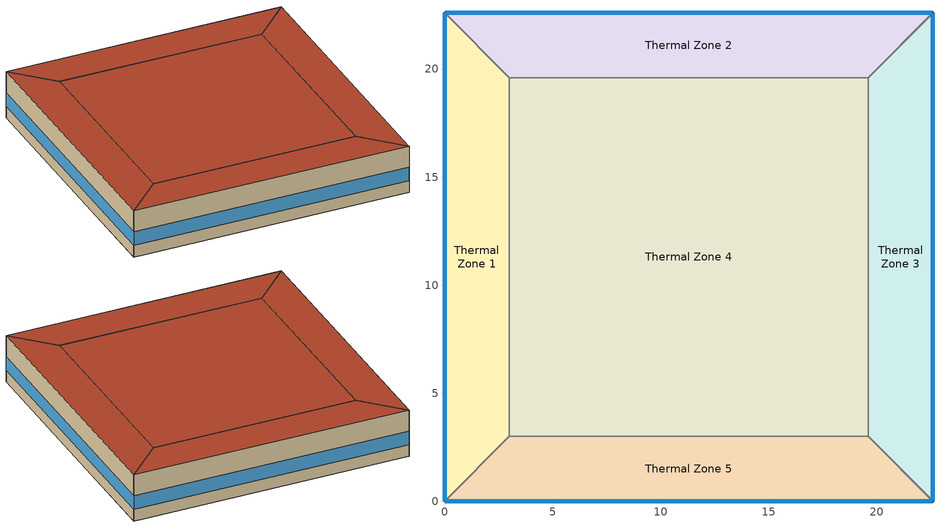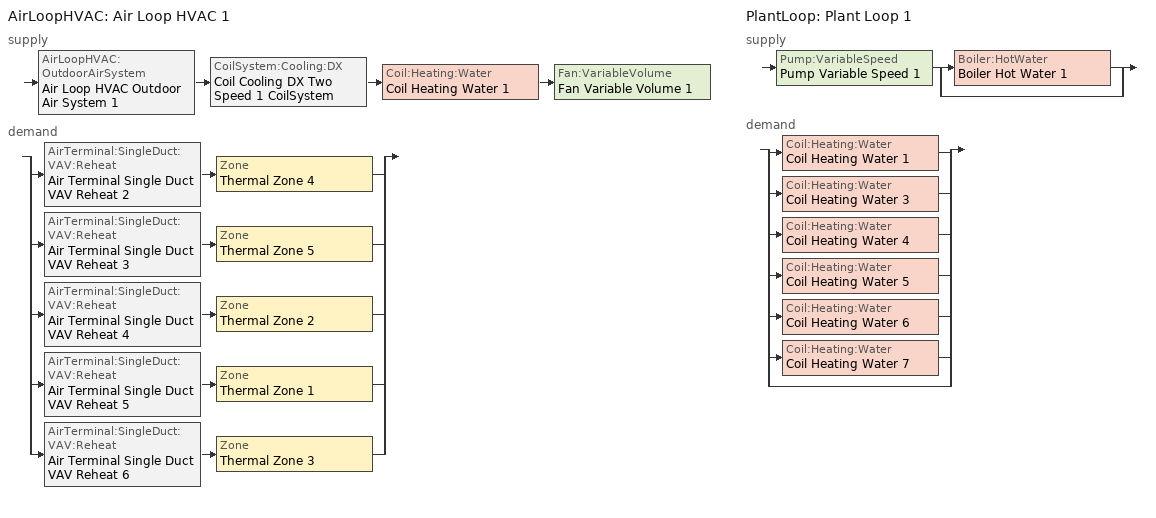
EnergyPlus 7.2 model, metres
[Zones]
Thermal Zone 2
 floor ground (000_ExtSlabCarpet_4in_ClimateZone 1-8): 0,22.61 22.61,22.61 19.61,19.61 3,19.61 z0
 wall outside (ASHRAE_189.1-2009_ExtWall_SteelFrame_ClimateZone 4-8): 22.61,22.61 0,22.61 z0:4
 wall to Thermal Zone 4 (000_Interior Wall): 3,19.61 19.61,19.61 z0:4
 wall to Thermal Zone 1 (000_Interior Wall): 0,22.61 3,19.61 z0:4
 wall to Thermal Zone 3 (000_Interior Wall): 19.61,19.61 22.61,22.61 z0:4
 window (ASHRAE_189.1-2009_ExtWindow_ClimateZone 4-5): 22.58,22.61 0.03,22.61 z1:2.16
 roof outside (ASHRAE_189.1-2009_ExtRoof_IEAD_ClimateZone 2-5): 3,19.61 19.61,19.61 22.61,22.61 0,22.61 z4
Thermal Zone 1
 floor ground (000_ExtSlabCarpet_4in_ClimateZone 1-8): 0,0 0,22.61 3,19.61 3,3 z0
 wall outside (ASHRAE_189.1-2009_ExtWall_SteelFrame_ClimateZone 4-8): 0,22.61 0,0 z0:4
 wall to Thermal Zone 5 (000_Interior Wall): 0,0 3,3 z0:4
 wall to Thermal Zone 4 (000_Interior Wall): 3,3 3,19.61 z0:4
 window (ASHRAE_189.1-2009_ExtWindow_ClimateZone 4-5): 0,22.58 0,0.03 z1:2.16
 roof outside (ASHRAE_189.1-2009_ExtRoof_IEAD_ClimateZone 2-5): 3,3 3,19.61 0,22.61 0,0 z4
Thermal Zone 3
 floor ground (000_ExtSlabCarpet_4in_ClimateZone 1-8): 22.61,22.61 22.61,0 19.61,3 19.61,19.61 z0
 wall outside (ASHRAE_189.1-2009_ExtWall_SteelFrame_ClimateZone 4-8): 22.61,0 22.61,22.61 z0:4
 wall to Thermal Zone 4 (000_Interior Wall): 19.61,19.61 19.61,3 z0:4
 wall to Thermal Zone 5 (000_Interior Wall): 19.61,3 22.61,0 z0:4
 window (ASHRAE_189.1-2009_ExtWindow_ClimateZone 4-5): 22.61,0.03 22.61,22.58 z1:2.16
 roof outside (ASHRAE_189.1-2009_ExtRoof_IEAD_ClimateZone 2-5): 19.61,19.61 19.61,3 22.61,0 22.61,22.61 z4
Thermal Zone 4
 floor ground (000_ExtSlabCarpet_4in_ClimateZone 1-8): 3,3 3,19.61 19.61,19.61 19.61,3 z0
 wall to Thermal Zone 5 (000_Interior Wall): 3,3 19.61,3 z0:4
 roof outside (ASHRAE_189.1-2009_ExtRoof_IEAD_ClimateZone 2-5): 19.61,3 19.61,19.61 3,19.61 3,3 z4
Thermal Zone 5
 floor ground (000_ExtSlabCarpet_4in_ClimateZone 1-8): 22.61,0 0,0 3,3 19.61,3 z0
 wall outside (ASHRAE_189.1-2009_ExtWall_SteelFrame_ClimateZone 4-8): 0,0 22.61,0 z0:4
 window (ASHRAE_189.1-2009_ExtWindow_ClimateZone 4-5): 0.03,0 22.58,0 z1:2.16
 roof outside (ASHRAE_189.1-2009_ExtRoof_IEAD_ClimateZone 2-5): 19.61,3 3,3 0,0 22.61,0 z4
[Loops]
AirLoopHVAC 'Air Loop HVAC 1'
 supply: AirLoopHVAC:OutdoorAirSystem 'Air Loop HVAC Outdoor Air System 1' > CoilSystem:Cooling:DX 'Coil Cooling DX Two Speed 1 CoilSystem' > Coil:Heating:Water 'Coil Heating Water 1' > Fan:VariableVolume 'Fan Variable Volume 1'
 demand: split
  | AirTerminal:SingleDuct:VAV:Reheat 'Air Terminal Single Duct VAV Reheat 2' > Zone 'Thermal Zone 4'
  | AirTerminal:SingleDuct:VAV:Reheat 'Air Terminal Single Duct VAV Reheat 3' > Zone 'Thermal Zone 5'
  | AirTerminal:SingleDuct:VAV:Reheat 'Air Terminal Single Duct VAV Reheat 4' > Zone 'Thermal Zone 2'
  | AirTerminal:SingleDuct:VAV:Reheat 'Air Terminal Single Duct VAV Reheat 5' > Zone 'Thermal Zone 1'
  | AirTerminal:SingleDuct:VAV:Reheat 'Air Terminal Single Duct VAV Reheat 6' > Zone 'Thermal Zone 3'
PlantLoop 'Plant Loop 1'
 supply: Pump:VariableSpeed 'Pump Variable Speed 1' > split
  | Boiler:HotWater 'Boiler Hot Water 1'
  | bypass
 demand: split
  | Coil:Heating:Water 'Coil Heating Water 1'
  | Coil:Heating:Water 'Coil Heating Water 3'
  | Coil:Heating:Water 'Coil Heating Water 4'
  | Coil:Heating:Water 'Coil Heating Water 5'
  | Coil:Heating:Water 'Coil Heating Water 6'
  | Coil:Heating:Water 'Coil Heating Water 7'
  | bypass
[Site:Location]
Philadelphia International Ap_PA_USA Design_Conditions: Latitude {deg}=39.87; Longitude {deg}=-75.23; Time Zone {hr}=-5; Elevation {m}=2
[SizingPeriod:DesignDay] Day of Month=21; Dry-Bulb Temperature Range Modifier Type=DefaultMultipliers; Barometric Pressure {Pa}=101301; Rain Indicator=No; Snow Indicator=No; Daylight Saving Time Indicator=No
Name | Month | Day Type | Maximum Dry-Bulb Temperature {C} | Daily Dry-Bulb Temperature Range {deltaC} | Humidity Condition Type | Enthalpy at Maximum Dry-Bulb {J/kg} | Wind Speed {m/s} | Wind Direction {deg} | Solar Model Indicator | ASHRAE Clear Sky Optical Depth for Beam Irradiance (taub) | ASHRAE Clear Sky Optical Depth for Diffuse Irradiance (taud) | Wetbulb or DewPoint at Maximum Dry-Bulb {C} | Sky Clearness
Philadelphia International Ap Ann Clg .4% Condns Enth=>MDB | 7 | SummerDesignDay | 31.7 | 9.4 | Enthalpy | 79100 | 5 | 240 | ASHRAETau | 0.55 | 1.776
Philadelphia International Ap Ann Clg 2% Condns DB=>MWB | 7 | SummerDesignDay | 31.1 | 9.4 | Wetbulb |  | 5 | 240 | ASHRAETau | 0.55 | 1.776 | 22.8
Philadelphia International Ap Ann Clg 1% Condns Enth=>MDB | 7 | SummerDesignDay | 30 | 9.4 | Enthalpy | 75800 | 5 | 240 | ASHRAETau | 0.55 | 1.776
Philadelphia International Ap Ann Clg .4% Condns WB=>MDB | 7 | SummerDesignDay | 31.4 | 9.4 | Wetbulb |  | 5 | 240 | ASHRAETau | 0.55 | 1.776 | 25.7
Philadelphia International Ap Ann Htg Wind 99% Condns WS=>MCDB | 1 | WinterDesignDay | 1.1 | 0 | Wetbulb |  | 11.6 | 290 | ASHRAEClearSky |  |  | 1.1 | 0
Philadelphia International Ap Ann Clg .4% Condns DP=>MDB | 7 | SummerDesignDay | 28.1 | 9.4 | Dewpoint |  | 5 | 240 | ASHRAETau | 0.55 | 1.776 | 24.1
Philadelphia International Ap Ann Hum_n 99% Condns DP=>MCDB | 1 | WinterDesignDay | -6.7 | 0 | Dewpoint |  | 5.2 | 290 | ASHRAEClearSky |  |  | -18 | 0
Philadelphia International Ap Ann Clg 2% Condns Enth=>MDB | 7 | SummerDesignDay | 28.8 | 9.4 | Enthalpy | 73000 | 5 | 240 | ASHRAETau | 0.55 | 1.776
Philadelphia International Ap Ann Clg 1% Condns DB=>MWB | 7 | SummerDesignDay | 32.6 | 9.4 | Wetbulb |  | 5 | 240 | ASHRAETau | 0.55 | 1.776 | 23.6
Philadelphia International Ap Ann Clg 1% Condns DP=>MDB | 7 | SummerDesignDay | 27.4 | 9.4 | Dewpoint |  | 5 | 240 | ASHRAETau | 0.55 | 1.776 | 23.5
Philadelphia International Ap Ann Htg 99.6% Condns DB | 1 | WinterDesignDay | -10.8 | 0 | Wetbulb |  | 5.2 | 290 | ASHRAEClearSky |  |  | -10.8 | 0
Philadelphia International Ap Ann Clg 1% Condns WB=>MDB | 7 | SummerDesignDay | 30.2 | 9.4 | Wetbulb |  | 5 | 240 | ASHRAETau | 0.55 | 1.776 | 25
Philadelphia International Ap Ann Hum_n 99.6% Condns DP=>MCDB | 1 | WinterDesignDay | -8.7 | 0 | Dewpoint |  | 5.2 | 290 | ASHRAEClearSky |  |  | -20.2 | 0
Philadelphia International Ap Ann Htg Wind 99.6% Condns WS=>MCDB | 1 | WinterDesignDay | 2.8 | 0 | Wetbulb |  | 12.7 | 290 | ASHRAEClearSky |  |  | 2.8 | 0
Philadelphia International Ap Ann Clg 2% Condns DP=>MDB | 7 | SummerDesignDay | 26.8 | 9.4 | Dewpoint |  | 5 | 240 | ASHRAETau | 0.55 | 1.776 | 22.9
Philadelphia International Ap Ann Clg 2% Condns WB=>MDB | 7 | SummerDesignDay | 28.8 | 9.4 | Wetbulb |  | 5 | 240 | ASHRAETau | 0.55 | 1.776 | 24.3
Philadelphia International Ap Ann Clg .4% Condns DB=>MWB | 7 | SummerDesignDay | 34 | 9.4 | Wetbulb |  | 5 | 240 | ASHRAETau | 0.55 | 1.776 | 24.1
Philadelphia International Ap Ann Htg 99% Condns DB | 1 | WinterDesignDay | -8.4 | 0 | Wetbulb |  | 5.2 | 290 | ASHRAEClearSky |  |  | -8.4 | 0
[Building]
Building 1
[Material] Thermal Absorptance=0.9
Name | Roughness | Thickness {m} | Conductivity {W/m-K} | Density {kg/m3} | Specific Heat {J/kg-K} | Solar Absorptance | Visible Absorptance
Metal Decking | MediumSmooth | 0.0015 | 45.006 | 7680 | 418.4 | 0.7 | 0.3
Wall Insulation [39] | MediumRough | 0.1184 | 0.045 | 265 | 836.8 | 0.7 | 0.7
MAT-CC05 4 HW CONCRETE | Rough | 0.1016 | 1.311 | 2240 | 836.8 | 0.7 | 0.7
000_G01a 19mm gypsum board | MediumSmooth | 0.019 | 0.16 | 800 | 1090 | 0.7 | 0.7
Roof Membrane | VeryRough | 0.0095 | 0.16 | 1121.29 | 1460 | 0.7 | 0.7
Roof Insulation [21] | MediumRough | 0.2105 | 0.049 | 265 | 836.8 | 0.7 | 0.7
1/2IN Gypsum | Smooth | 0.0127 | 0.16 | 784.9 | 830 | 0.92 | 0.92
[Material:AirGap]
000_F04 Wall air space resistance: Thermal Resistance {m2-K/W}=0.15
[Material:NoMass] Thermal Absorptance=0.9; Solar Absorptance=0.7
Name | Roughness | Thermal Resistance {m2-K/W} | Visible Absorptance
MAT-SHEATH | Rough | 0.3626 | 0.7
CP02 CARPET PAD | VeryRough | 0.2165 | 0.8
[WindowMaterial:Glazing]
Theoretical Glass [207]: Optical Data Type=SpectralAverage; Thickness {m}=0.003; Solar Transmittance at Normal Incidence=0.3311; Front Side Solar Reflectance at Normal Incidence=0.6189; Back Side Solar Reflectance at Normal Incidence=0.6189; Visible Transmittance at Normal Incidence=0.44; Front Side Visible Reflectance at Normal Incidence=0.51; Back Side Visible Reflectance at Normal Incidence=0.51; Infrared Transmittance at Normal Incidence=0; Front Side Infrared Hemispherical Emissivity=0.9; Back Side Infrared Hemispherical Emissivity=0.9; Conductivity {W/m-K}=0.0133; Dirt Correction Factor for Solar and Visible Transmittance=1; Solar Diffusing=No
[Construction]
ASHRAE_189.1-2009_ExtWall_SteelFrame_ClimateZone 4-8: MAT-SHEATH, Wall Insulation [39], 1/2IN Gypsum
000_ExtSlabCarpet_4in_ClimateZone 1-8: MAT-CC05 4 HW CONCRETE, CP02 CARPET PAD
000_Interior Wall: 000_G01a 19mm gypsum board, 000_F04 Wall air space resistance, 000_G01a 19mm gypsum board
ASHRAE_189.1-2009_ExtWindow_ClimateZone 4-5: Theoretical Glass [207]
ASHRAE_189.1-2009_ExtRoof_IEAD_ClimateZone 2-5: Roof Membrane, Roof Insulation [21], Metal Decking
[AirLoopHVAC]
Air Loop HVAC 1: Design Supply Air Flow Rate {m3/s}=AutoSize
[Sizing:System]
Air Loop HVAC 1: Type of Load to Size On=Sensible; Design Outdoor Air Flow Rate {m3/s}=Autosize; Minimum System Air Flow Ratio=0.3; Preheat Design Temperature {C}=7; Preheat Design Humidity Ratio {kgWater/kgDryAir}=0.008; Precool Design Temperature {C}=12.8; Precool Design Humidity Ratio {kgWater/kgDryAir}=0.008; Central Cooling Design Supply Air Temperature {C}=12.8; Central Heating Design Supply Air Temperature {C}=12.8; Sizing Option=NonCoincident; 100% Outdoor Air in Cooling=Yes; 100% Outdoor Air in Heating=Yes; Central Cooling Design Supply Air Humidity Ratio {kgWater/kgDryAir}=0.0085; Central Heating Design Supply Air Humidity Ratio {kgWater/kgDryAir}=0.008; Cooling Design Air Flow Method=DesignDay; Cooling Design Air Flow Rate {m3/s}=0; Heating Design Air Flow Method=DesignDay; Heating Design Air Flow Rate {m3/s}=0; System Outdoor Air Method=ZoneSum
[Controller:WaterCoil]
Controller Water Coil 1: Control Variable=Temperature; Action=Normal; Actuator Variable=Flow; Controller Convergence Tolerance {deltaC}=Autosize; Maximum Actuated Flow {m3/s}=Autosize; Minimum Actuated Flow {m3/s}=1e-07
[AvailabilityManager:Scheduled]
Name | Schedule
AvailabilityManager:Scheduled {7e83aa13-07a3-4451-8ecd-6128855555e5} | Schedule:Compact {414588f8-41ec-4c20-8b07-84458366d79b}
AvailabilityManager:Scheduled {c9d787e2-efb6-4c7f-9d3e-ac36c5d71f4e} | Schedule:Compact {84a28a69-3b50-4394-8e27-242c15858532}
[Controller:OutdoorAir]
Controller Outdoor Air 1: Minimum Outdoor Air Flow Rate {m3/s}=Autosize; Maximum Outdoor Air Flow Rate {m3/s}=Autosize; Economizer Control Type=FixedDryBulb; Economizer Control Action Type=ModulateFlow; Economizer Maximum Limit Dry-Bulb Temperature {C}=30; Economizer Maximum Limit Enthalpy {J/kg}=64000; Economizer Minimum Limit Dry-Bulb Temperature {C}=-100; Lockout Type=NoLockout; Minimum Limit Type=FixedMinimum; High Humidity Control=No; Control High Indoor Humidity Based on Outdoor Humidity Ratio=Yes; Heat Recovery Bypass Control Type=BypassWhenOAFlowGreaterThanMinimum
[SetpointManager:MixedAir] Control Variable=Temperature
Setpoint Manager Mixed Air 3; Setpoint Manager Mixed Air 2; Setpoint Manager Mixed Air 1
[CoilSystem:Cooling:DX]
Coil Cooling DX Two Speed 1 CoilSystem: Availability Schedule=Always_On; Cooling Coil=Coil Cooling DX Two Speed 1
[Coil:Cooling:DX:TwoSpeed]
Coil Cooling DX Two Speed 1: Availability Schedule=Always_On; Rated High Speed Total Cooling Capacity {W}=Autosize; Rated High Speed Sensible Heat Ratio=Autosize; Rated High Speed COP {W/W}=5.5; Rated High Speed Air Flow Rate {m3/s}=Autosize; Total Cooling Capacity Function of Temperature Curve=Curve Biquadratic 1; Total Cooling Capacity Function of Flow Fraction Curve=Curve Quadratic 1; Energy Input Ratio Function of Temperature Curve=Curve Biquadratic 2; Energy Input Ratio Function of Flow Fraction Curve=Curve Quadratic 2; Part Load Fraction Correlation Curve=Curve Quadratic 3; Rated Low Speed Total Cooling Capacity {W}=Autosize; Rated Low Speed Sensible Heat Ratio=0.69; Rated Low Speed COP {W/W}=6.6; Rated Low Speed Air Flow Rate {m3/s}=Autosize; Low Speed Total Cooling Capacity Function of Temperature Curve=Curve Biquadratic 3; Low Speed Energy Input Ratio Function of Temperature Curve=Curve Biquadratic 4; Condenser Type=AirCooled; High Speed Evaporative Condenser Effectiveness=0; Low Speed Evaporative Condenser Effectiveness=0; Basin Heater Capacity {W/K}=10; Basin Heater Setpoint Temperature {C}=2
[Coil:Heating:Water] Availability Schedule=Always_On; U-Factor Times Area Value {W/K}=Autosize; Maximum Water Flow Rate {m3/s}=Autosize; Performance Input Method=UFactorTimesAreaAndDesignWaterFlowRate; Rated Capacity {W}=Autosize; Rated Inlet Water Temperature {C}=82.2; Rated Inlet Air Temperature {C}=16.6; Rated Outlet Water Temperature {C}=71.1; Rated Outlet Air Temperature {C}=32.2; Rated Ratio for Air and Water Convection=0.5
Coil Heating Water 1; Coil Heating Water 3; Coil Heating Water 4; Coil Heating Water 5; Coil Heating Water 6; Coil Heating Water 7
[Fan:VariableVolume]
Fan Variable Volume 1: Availability Schedule=Always_On; Fan Efficiency=0.5; Pressure Rise {Pa}=500; Maximum Flow Rate {m3/s}=AutoSize; Fan Power Minimum Flow Rate Input Method=FixedFlowRate; Fan Power Minimum Flow Fraction=0; Fan Power Minimum Air Flow Rate {m3/s}=0; Motor Efficiency=0.93; Motor In Airstream Fraction=1; Fan Power Coefficient 1=0.0407599; Fan Power Coefficient 2=0.088045; Fan Power Coefficient 3=-0.0729261; Fan Power Coefficient 4=0.94374; Fan Power Coefficient 5=0
[SetpointManager:Scheduled] Control Variable=Temperature
Name | Schedule
Setpoint Manager Scheduled 1 | Deck_Temperature
Setpoint Manager Scheduled 2 | Hot_Water_Temperature
[AirTerminal:SingleDuct:VAV:Reheat] Availability Schedule=Always_On; Maximum Air Flow Rate {m3/s}=Autosize; Zone Minimum Air Flow Input Method=Constant; Constant Minimum Air Flow Fraction=0.3; Fixed Minimum Air Flow Rate {m3/s}=0.3; Maximum Hot Water or Steam Flow Rate {m3/s}=Autosize; Minimum Hot Water or Steam Flow Rate {m3/s}=0; Convergence Tolerance=0.001; Damper Heating Action=Normal; Maximum Flow per Zone Floor Area During Reheat {m3/s-m2}=Autocalculate; Maximum Flow Fraction During Reheat=Autocalculate; Maximum Reheat Air Temperature {C}=35
Name | Reheat Coil
Air Terminal Single Duct VAV Reheat 2 | Coil Heating Water 3
Air Terminal Single Duct VAV Reheat 3 | Coil Heating Water 4
Air Terminal Single Duct VAV Reheat 4 | Coil Heating Water 5
Air Terminal Single Duct VAV Reheat 5 | Coil Heating Water 6
Air Terminal Single Duct VAV Reheat 6 | Coil Heating Water 7
[PlantLoop]
Plant Loop 1: Fluid Type=Water; Plant Equipment Operation Scheme=Plant Loop 1 Operation Scheme List; Maximum Loop Temperature {C}=100; Minimum Loop Temperature {C}=0; Maximum Loop Flow Rate {m3/s}=Autosize; Minimum Loop Flow Rate {m3/s}=0; Plant Loop Volume {m3}=Autocalculate; Load Distribution Scheme=Optimal
[PlantEquipmentOperationSchemes]
Plant Loop 1 Operation Scheme List: Control Scheme Object Type 1=PlantEquipmentOperation:HeatingLoad; Control Scheme Name 1=Plant Loop 1 Heating Operation Scheme; Control Scheme Schedule Name 1=Plant Loop 1 On Schedule
[PlantEquipmentOperation:HeatingLoad]
Plant Loop 1 Heating Operation Scheme: Load Range Lower Limit 1 {W}=0; Load Range Upper Limit 1 {W}=1000000000; Range Equipment List Name 1=Plant Loop 1 Heating Equipment List
[PlantEquipmentList]
Plant Loop 1 Heating Equipment List: Boiler:HotWater, Boiler Hot Water 1
[Sizing:Plant]
Plant Loop 1: Loop Type=Heating; Design Loop Exit Temperature {C}=82; Loop Design Temperature Difference {deltaC}=11
[Pump:VariableSpeed]
Pump Variable Speed 1: Rated Flow Rate {m3/s}=Autosize; Rated Pump Head {Pa}=179352; Rated Power Consumption {W}=Autosize; Motor Efficiency=0.9; Fraction of Motor Inefficiencies to Fluid Stream=0; Coefficient 1 of the Part Load Performance Curve=0; Coefficient 2 of the Part Load Performance Curve=1; Coefficient 3 of the Part Load Performance Curve=0; Coefficient 4 of the Part Load Performance Curve=0; Minimum Flow Rate {m3/s}=0; Pump Control Type=Intermittent
[Boiler:HotWater]
Boiler Hot Water 1: Fuel Type=NaturalGas; Nominal Capacity {W}=Autosize; Nominal Thermal Efficiency=0.66; Design Water Outlet Temperature {C}=82; Design Water Flow Rate {m3/s}=Autosize; Minimum Part Load Ratio=0; Maximum Part Load Ratio=1; Optimum Part Load Ratio=1; Water Outlet Upper Temperature Limit {C}=99; Boiler Flow Mode=ConstantFlow; Parasitic Electric Load {W}=0; Sizing Factor=1
[Zone]
Thermal Zone 2; Thermal Zone 1; Thermal Zone 3; Thermal Zone 4; Thermal Zone 5
[ZoneControl:Thermostat] Control Object Type 1=ThermostatSetpoint:DualSetpoint; Control Name 1=Thermostat Setpoint Dual Setpoint 1
Name | Zone or ZoneList | Control Type Schedule
Thermal Zone 2 Thermostat | Thermal Zone 2 | Thermal Zone 2 Thermostat Schedule
Thermal Zone 1 Thermostat | Thermal Zone 1 | Thermal Zone 1 Thermostat Schedule
Thermal Zone 3 Thermostat | Thermal Zone 3 | Thermal Zone 3 Thermostat Schedule
Thermal Zone 4 Thermostat | Thermal Zone 4 | Thermal Zone 4 Thermostat Schedule
Thermal Zone 5 Thermostat | Thermal Zone 5 | Thermal Zone 5 Thermostat Schedule
[ThermostatSetpoint:DualSetpoint]
Thermostat Setpoint Dual Setpoint 1: Heating Setpoint Temperature Schedule=Heating Sch; Cooling Setpoint Temperature Schedule=Cooling Sch
[Zone equipment]
Thermal Zone 2: Air Terminal Single Duct VAV Reheat 4
Thermal Zone 1: Air Terminal Single Duct VAV Reheat 5
Thermal Zone 3: Air Terminal Single Duct VAV Reheat 6
Thermal Zone 4: Air Terminal Single Duct VAV Reheat 2
Thermal Zone 5: Air Terminal Single Duct VAV Reheat 3
[Sizing:Zone] Zone Cooling Design Supply Air Temperature Input Method=SupplyAirTemperature; Zone Cooling Design Supply Air Temperature {C}=14; Zone Heating Design Supply Air Temperature Input Method=SupplyAirTemperature; Zone Heating Design Supply Air Temperature {C}=40; Zone Cooling Design Supply Air Humidity Ratio {kgWater/kgDryAir}=0.0085; Zone Heating Design Supply Air Humidity Ratio {kgWater/kgDryAir}=0.008; Design Specification Outdoor Air Object=ASHRAE_90.1-2004 ClimateZone 1-8 MediumOffice WholeBuilding Ventilation; Cooling Design Air Flow Method=DesignDay; Cooling Design Air Flow Rate {m3/s}=0; Cooling Minimum Air Flow per Zone Floor Area {m3/s-m2}=0.000762; Cooling Minimum Air Flow {m3/s}=0; Cooling Minimum Air Flow Fraction=0; Heating Design Air Flow Method=DesignDay; Heating Design Air Flow Rate {m3/s}=0; Heating Maximum Air Flow per Zone Floor Area {m3/s-m2}=0.002032; Heating Maximum Air Flow {m3/s}=0.141576; Heating Maximum Air Flow Fraction=0.3
Thermal Zone 2; Thermal Zone 1; Thermal Zone 3; Thermal Zone 4; Thermal Zone 5
[DesignSpecification:OutdoorAir]
ASHRAE_90.1-2004 ClimateZone 1-8 MediumOffice WholeBuilding Ventilation: Outdoor Air Method=Sum; Outdoor Air Flow per Person {m3/s-person}=0.00943895; Outdoor Air Flow per Zone Floor Area {m3/s-m2}=0; Outdoor Air Flow per Zone {m3/s}=0; Outdoor Air Flow Air Changes per Hour {1/hr}=0
[Schedule:Day:Interval]
Always_On_Default; Always_On_Summer_Design_Day; Always_On_Winter_Design_Day: No, 24:00, 1
Deck_Temperature_Winter_Design_Day; Deck_Temperature_Summer_Design_Day; Deck_Temperature_Default: No, 24:00, 12.8
Heating Sch Default: No, 24:00, 24
Hot_Water_Temperature_Default; Hot_Water_Temperature_Summer_Design_Day; Hot_Water_Temperature_Winter_Design_Day: No, 24:00, 67
Cooling Sch Default: No, 24:00, 28
[Schedule:Week:Daily]
Schedule:Week:Daily {dad7dd58-127d-44cf-ac05-a8fd9eec830b}: Deck_Temperature_Default, Deck_Temperature_Default, Deck_Temperature_Default, Deck_Temperature_Default, Deck_Temperature_Default, Deck_Temperature_Default, Deck_Temperature_Default, Deck_Temperature_Default, Deck_Temperature_Summer_Design_Day, Deck_Temperature_Winter_Design_Day, Deck_Temperature_Default, Deck_Temperature_Default
Schedule:Week:Daily {0b51db44-c0b2-41fe-87c7-c40ad50d3e02}: Cooling Sch Default, Cooling Sch Default, Cooling Sch Default, Cooling Sch Default, Cooling Sch Default, Cooling Sch Default, Cooling Sch Default, Cooling Sch Default, Cooling Sch Default, Cooling Sch Default, Cooling Sch Default, Cooling Sch Default
Schedule:Week:Daily {9a0a38d4-46bb-4b14-be18-715358a48acd}: Heating Sch Default, Heating Sch Default, Heating Sch Default, Heating Sch Default, Heating Sch Default, Heating Sch Default, Heating Sch Default, Heating Sch Default, Heating Sch Default, Heating Sch Default, Heating Sch Default, Heating Sch Default
Schedule:Week:Daily {39ec903c-4350-4ae5-8740-2cf48cc070d9}: Always_On_Default, Always_On_Default, Always_On_Default, Always_On_Default, Always_On_Default, Always_On_Default, Always_On_Default, Always_On_Default, Always_On_Summer_Design_Day, Always_On_Winter_Design_Day, Always_On_Default, Always_On_Default
Schedule:Week:Daily {fd366728-bb82-44ec-a510-21c8012bd7a3}: Hot_Water_Temperature_Default, Hot_Water_Temperature_Default, Hot_Water_Temperature_Default, Hot_Water_Temperature_Default, Hot_Water_Temperature_Default, Hot_Water_Temperature_Default, Hot_Water_Temperature_Default, Hot_Water_Temperature_Default, Hot_Water_Temperature_Summer_Design_Day, Hot_Water_Temperature_Winter_Design_Day, Hot_Water_Temperature_Default, Hot_Water_Temperature_Default
[Schedule:Year]
Deck_Temperature: Schedule:Week:Daily {dad7dd58-127d-44cf-ac05-a8fd9eec830b}, 1, 1, 12, 31
Cooling Sch: Schedule:Week:Daily {0b51db44-c0b2-41fe-87c7-c40ad50d3e02}, 1, 1, 12, 31
Heating Sch: Schedule:Week:Daily {9a0a38d4-46bb-4b14-be18-715358a48acd}, 1, 1, 12, 31
Always_On: Schedule:Week:Daily {39ec903c-4350-4ae5-8740-2cf48cc070d9}, 1, 1, 12, 31
Hot_Water_Temperature: Schedule:Week:Daily {fd366728-bb82-44ec-a510-21c8012bd7a3}, 1, 1, 12, 31
[Schedule:Compact]
Schedule:Compact {414588f8-41ec-4c20-8b07-84458366d79b}; Schedule:Compact {84a28a69-3b50-4394-8e27-242c15858532}; Plant Loop 1 On Schedule: Through: 12/31, For: AllDays, Until: 24:00, 1
Thermal Zone 2 Thermostat Schedule; Thermal Zone 1 Thermostat Schedule; Thermal Zone 3 Thermostat Schedule; Thermal Zone 4 Thermostat Schedule; Thermal Zone 5 Thermostat Schedule: Through: 12/31, For: AllDays, Until: 24:00, 4
[Curve:Biquadratic]
Name | Coefficient1 Constant | Coefficient2 x | Coefficient3 x**2 | Coefficient4 y | Coefficient5 y**2 | Coefficient6 x*y | Minimum Value of x {BasedOnField A2} | Maximum Value of x {BasedOnField A2} | Minimum Value of y {BasedOnField A3} | Maximum Value of y {BasedOnField A3}
Curve Biquadratic 1 | 0.42415 | 0.04426 | -0.00042 | 0.00333 | -8e-05 | -0.00021 | 17 | 22 | 13 | 46
Curve Biquadratic 2 | 1.23649 | -0.02431 | 0.00057 | -0.01434 | 0.00063 | -0.00038 | 17 | 22 | 13 | 46
Curve Biquadratic 3; Curve Biquadratic 4 | 0 | 0 | 0 | 0 | 0 | 0 | 0 | 1 | 0 | 1
[Curve:Quadratic]
Name | Coefficient1 Constant | Coefficient2 x | Coefficient3 x**2 | Minimum Value of x {BasedOnField A2} | Maximum Value of x {BasedOnField A2}
Curve Quadratic 1 | 0.77136 | 0.34053 | -0.11088 | 0.75918 | 1.13877
Curve Quadratic 2 | 1.2055 | -0.32953 | 0.12308 | 0.75918 | 1.13877
Curve Quadratic 3 | 0.771 | 0.229 | 0 | 0 | 1
